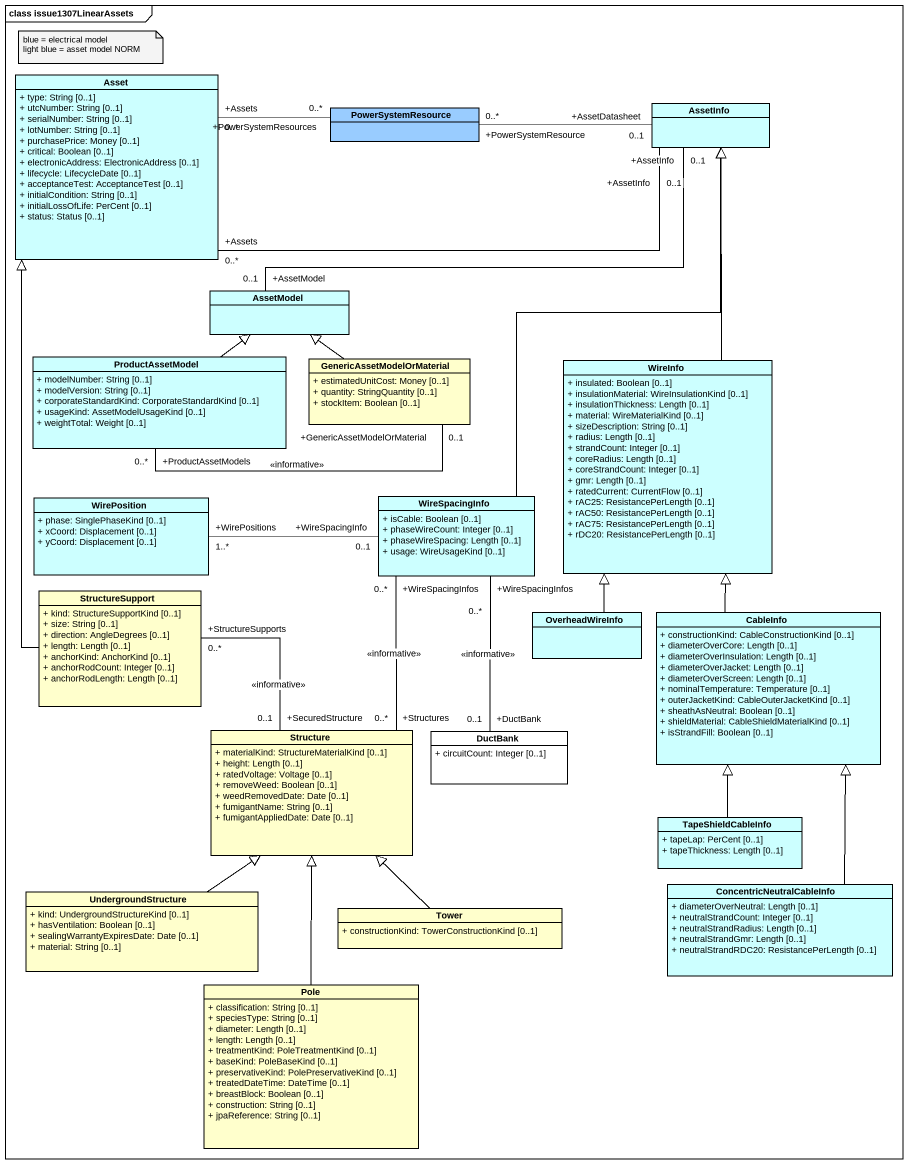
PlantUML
@startuml
mainframe class issue1307LinearAssets
hide circle
hide empty members
skinparam classAttributeIconSize 0
class Asset #CCFFFF {
  + type: String [0..1]
  + utcNumber: String [0..1]
  + serialNumber: String [0..1]
  + lotNumber: String [0..1]
  + purchasePrice: Money [0..1]
  + critical: Boolean [0..1]
  + electronicAddress: ElectronicAddress [0..1]
  + lifecycle: LifecycleDate [0..1]
  + acceptanceTest: AcceptanceTest [0..1]
  + initialCondition: String [0..1]
  + initialLossOfLife: PerCent [0..1]
  + status: Status [0..1]
}
class PowerSystemResource #99CCFF
class AssetInfo #CCFFFF
class AssetModel #CCFFFF
class ProductAssetModel #CCFFFF {
  + modelNumber: String [0..1]
  + modelVersion: String [0..1]
  + corporateStandardKind: CorporateStandardKind [0..1]
  + usageKind: AssetModelUsageKind [0..1]
  + weightTotal: Weight [0..1]
}
class GenericAssetModelOrMaterial {
  + estimatedUnitCost: Money [0..1]
  + quantity: StringQuantity [0..1]
  + stockItem: Boolean [0..1]
}
class WireInfo #CCFFFF {
  + insulated: Boolean [0..1]
  + insulationMaterial: WireInsulationKind [0..1]
  + insulationThickness: Length [0..1]
  + material: WireMaterialKind [0..1]
  + sizeDescription: String [0..1]
  + radius: Length [0..1]
  + strandCount: Integer [0..1]
  + coreRadius: Length [0..1]
  + coreStrandCount: Integer [0..1]
  + gmr: Length [0..1]
  + ratedCurrent: CurrentFlow [0..1]
  + rAC25: ResistancePerLength [0..1]
  + rAC50: ResistancePerLength [0..1]
  + rAC75: ResistancePerLength [0..1]
  + rDC20: ResistancePerLength [0..1]
}
class WirePosition #CCFFFF {
  + phase: SinglePhaseKind [0..1]
  + xCoord: Displacement [0..1]
  + yCoord: Displacement [0..1]
}
class WireSpacingInfo #CCFFFF {
  + isCable: Boolean [0..1]
  + phaseWireCount: Integer [0..1]
  + phaseWireSpacing: Length [0..1]
  + usage: WireUsageKind [0..1]
}
class StructureSupport {
  + kind: StructureSupportKind [0..1]
  + size: String [0..1]
  + direction: AngleDegrees [0..1]
  + length: Length [0..1]
  + anchorKind: AnchorKind [0..1]
  + anchorRodCount: Integer [0..1]
  + anchorRodLength: Length [0..1]
}
class OverheadWireInfo #CCFFFF
class CableInfo #CCFFFF {
  + constructionKind: CableConstructionKind [0..1]
  + diameterOverCore: Length [0..1]
  + diameterOverInsulation: Length [0..1]
  + diameterOverJacket: Length [0..1]
  + diameterOverScreen: Length [0..1]
  + nominalTemperature: Temperature [0..1]
  + outerJacketKind: CableOuterJacketKind [0..1]
  + sheathAsNeutral: Boolean [0..1]
  + shieldMaterial: CableShieldMaterialKind [0..1]
  + isStrandFill: Boolean [0..1]
}
class Structure {
  + materialKind: StructureMaterialKind [0..1]
  + height: Length [0..1]
  + ratedVoltage: Voltage [0..1]
  + removeWeed: Boolean [0..1]
  + weedRemovedDate: Date [0..1]
  + fumigantName: String [0..1]
  + fumigantAppliedDate: Date [0..1]
}
class DuctBank #FFFFFF {
  + circuitCount: Integer [0..1]
}
class TapeShieldCableInfo #CCFFFF {
  + tapeLap: PerCent [0..1]
  + tapeThickness: Length [0..1]
}
class UndergroundStructure {
  + kind: UndergroundStructureKind [0..1]
  + hasVentilation: Boolean [0..1]
  + sealingWarrantyExpiresDate: Date [0..1]
  + material: String [0..1]
}
class ConcentricNeutralCableInfo #CCFFFF {
  + diameterOverNeutral: Length [0..1]
  + neutralStrandCount: Integer [0..1]
  + neutralStrandRadius: Length [0..1]
  + neutralStrandGmr: Length [0..1]
  + neutralStrandRDC20: ResistancePerLength [0..1]
}
class Tower {
  + constructionKind: TowerConstructionKind [0..1]
}
class Pole {
  + classification: String [0..1]
  + speciesType: String [0..1]
  + diameter: Length [0..1]
  + length: Length [0..1]
  + treatmentKind: PoleTreatmentKind [0..1]
  + baseKind: PoleBaseKind [0..1]
  + preservativeKind: PolePreservativeKind [0..1]
  + treatedDateTime: DateTime [0..1]
  + breastBlock: Boolean [0..1]
  + construction: String [0..1]
  + jpaReference: String [0..1]
}
Asset "+Assets\n0..*" -right- "+PowerSystemResources\n0..*" PowerSystemResource
Asset "+Assets\n0..*" -right- "+AssetInfo\n0..1" AssetInfo
AssetInfo "+AssetDatasheet\n0..1" -left- "+PowerSystemResource\n0..*" PowerSystemResource
AssetModel "+AssetModel\n0..1" -right- "+AssetInfo\n0..1" AssetInfo
ProductAssetModel -up-|> AssetModel
GenericAssetModelOrMaterial -up-|> AssetModel
GenericAssetModelOrMaterial "+GenericAssetModelOrMaterial\n0..1" -left- "+ProductAssetModels\n0..*" ProductAssetModel : <<informative>>
WireInfo -up-|> AssetInfo
WireSpacingInfo -up-|> AssetInfo
WireSpacingInfo "+WireSpacingInfo\n0..1" -left- "+WirePositions\n1..*" WirePosition
WireSpacingInfo "+WireSpacingInfos\n0..*" -- "+Structures\n0..*" Structure : <<informative>>
WireSpacingInfo "+WireSpacingInfos\n0..*" -- "+DuctBank\n0..1" DuctBank : <<informative>>
StructureSupport -up-|> Asset
OverheadWireInfo -up-|> WireInfo
CableInfo -up-|> WireInfo
Structure "+SecuredStructure\n0..1" -up- "+StructureSupports\n0..*" StructureSupport : <<informative>>
TapeShieldCableInfo -up-|> CableInfo
UndergroundStructure -up-|> Structure
ConcentricNeutralCableInfo -up-|> CableInfo
Tower -up-|> Structure
Pole -up-|> Structure
note as N1
  blue = electrical model
  light blue = asset model NORM
end note
@enduml
